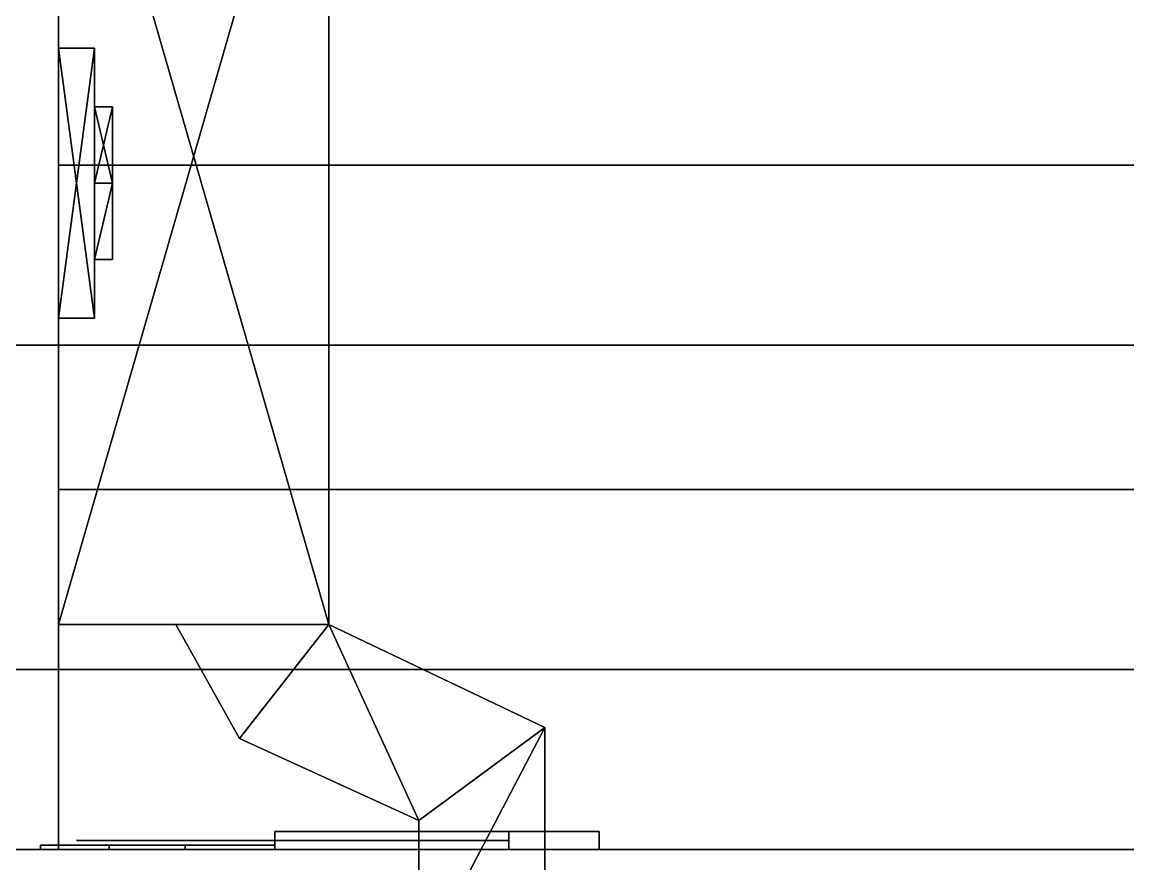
# Model space of a CAD drawing. Extents: x 0 to 2992, y -2739 to 0.
# Drawn here: x 575 to 636.4, y -680.8 to -634.1 of the extents above; entities that cross this region are included whole.
import ezdxf

# ---------------------------------------------------------------- set-up
doc = ezdxf.new("R2010")
doc.units = 0
for name, color, linetype in [('LAYER0', 7, 'CONTINUOUS'), ('LAYER241', 28, 'CONTINUOUS'), ('LAYER242', 253, 'CONTINUOUS'), ('LAYER243', 28, 'CONTINUOUS'), ('LAYER244', 253, 'CONTINUOUS'), ('LAYER245', 28, 'CONTINUOUS'), ('LAYER246', 253, 'CONTINUOUS'), ('LAYER247', 28, 'CONTINUOUS'), ('LAYER248', 253, 'CONTINUOUS'), ('LAYER249', 28, 'CONTINUOUS'), ('LAYER250', 253, 'CONTINUOUS'), ('LAYER251', 9, 'CONTINUOUS'), ('LAYER362', 9, 'CONTINUOUS'), ('LAYER363', 9, 'CONTINUOUS'), ('LAYER90', 7, 'CONTINUOUS'), ('LAYER92', 7, 'CONTINUOUS'), ('LAYER94', 7, 'CONTINUOUS'), ('LAYER97', 7, 'CONTINUOUS')]:
    doc.layers.add(name, color=color, linetype=linetype)

msp = doc.modelspace()

# ---------------------------------------------------------------- linework, layer by layer
at = {"layer": 'LAYER0', "invisible_edges": 1}
for points in [[(2992.49, 0), (0, -2716.32), (0, 0), (2992.49, 0)], [(2992.49, -2716.32, 5), (0, 0, 5), (0, -2716.32, 5), (2992.49, -2716.32, 5)], [(0, 0, 5), (2992.49, -2716.32, 5), (2992.49, 0, 5), (0, 0, 5)], [(0, -2716.32), (2992.49, 0), (2992.49, -2716.32), (0, -2716.32)]]:
    msp.add_3dface(points, dxfattribs=at)
at = {"layer": 'LAYER241'}
for points in [[(607, -679, 167), (589, -679, 167), (589, -679, 167), (607, -679, 167)], [(607, -679, 209), (589, -679, 209), (589, -679, 209), (607, -679, 209)], [(602, -679, 179), (602, -680, 179), (589, -680, 179), (589, -679, 179)], [(589, -679, 179), (589, -680, 179), (589, -680, 167), (589, -679, 167)], [(589, -679, 167), (589, -680, 167), (607, -680, 167), (607, -679, 167)], [(602, -679, 197), (602, -680, 197), (589, -680, 197), (589, -679, 197)], [(589, -679, 197), (589, -680, 197), (589, -680, 209), (589, -679, 209)], [(589, -679, 209), (589, -680, 209), (607, -680, 209), (607, -679, 209)], [(602, -679, 179), (602, -680, 179), (602, -680, 197), (602, -679, 197)], [(607, -679, 209), (607, -680, 209), (607, -679, 209)], [(607, -680, 167), (607, -680, 209), (607, -679, 209), (607, -679, 167)], [(589, -680, 179), (589, -680, 167), (589, -680, 179)], [(589, -680, 197), (589, -680, 209), (589, -680, 197)], [(607, -680, 167), (589, -680, 167), (589, -680, 209), (607, -680, 209)], [(602, -680, 179), (602, -680, 197), (602, -680, 179)]]:
    msp.add_3dface(points, dxfattribs=at)
for points, invisible_edges in [([(607, -679, 167), (602, -679, 179), (589, -679, 179), (589, -679, 167)], 1), ([(607, -679, 209), (602, -679, 197), (589, -679, 197), (589, -679, 209)], 1), ([(607, -679, 209), (607, -679, 167), (602, -679, 179), (602, -679, 197)], 10), ([(576.9896, -679.75, 183.0251), (576, -679.75, 188), (578, -679.75, 188), (578, -679.75, 182.5)], 10), ([(576, -679.75, 188), (576.9896, -679.75, 192.9749), (578, -679.75, 193.5), (578, -679.75, 188)], 10), ([(579.8076, -679.75, 178.8076), (576.9896, -679.75, 183.0251), (578, -679.75, 182.5), (581.5, -679.75, 182.5)], 10), ([(576.9896, -679.75, 192.9749), (579.8076, -679.75, 197.1924), (581.5, -679.75, 193.5), (578, -679.75, 193.5)], 10), ([(578, -679.5, 193.5), (578, -679.5, 182.5), (585, -679.5, 182.5), (584.7905, -679.5, 193.3167)], 4), ([(584.0251, -679.75, 175.9896), (579.8076, -679.75, 178.8076), (581.5, -679.75, 182.5), (585, -679.75, 182.5)], 10), ([(579.8076, -679.75, 197.1924), (584.0251, -679.75, 200.0104), (585, -679.75, 193.5), (581.5, -679.75, 193.5)], 10), ([(589, -679.75, 175), (584.0251, -679.75, 175.9896), (585, -679.75, 182.5), (589, -679.75, 179)], 2), ([(584.0251, -679.75, 200.0104), (589, -679.75, 201), (589, -679.75, 197), (585, -679.75, 193.5)], 8), ([(584.7905, -679.5, 193.3167), (585, -679.5, 182.5), (589, -679.5, 179), (589, -679.5, 197)], 5), ([(589, -679.5, 197), (589, -679.5, 179), (602, -679.5, 179), (602, -679.5, 197)], 1)]:
    msp.add_3dface(points, dxfattribs=dict(at, invisible_edges=invisible_edges))
at = {"layer": 'LAYER242'}
for points in [[(577, -615.5, 181.2174), (592, -667.5, 181.2174), (577, -667.5, 181.2174), (577, -615.5, 181.2174)], [(592, -615.5, 181.2174), (592, -667.5, 181.2174), (577, -615.5, 181.2174), (592, -615.5, 181.2174)], [(577, -667.5, 194.7826), (592, -615.5, 194.7826), (577, -615.5, 194.7826), (577, -667.5, 194.7826)], [(592, -667.5, 194.7826), (592, -615.5, 194.7826), (577, -667.5, 194.7826), (592, -667.5, 194.7826)], [(592, -615.5, 181.2174), (592, -667.5, 194.7826), (592, -667.5, 181.2174), (592, -615.5, 181.2174)], [(592, -615.5, 194.7826), (592, -667.5, 194.7826), (592, -615.5, 181.2174), (592, -615.5, 194.7826)], [(577, -635.5, 214), (577, -650.5, 214), (579, -650.5, 214), (577, -635.5, 214)], [(579, -635.5, 214), (577, -635.5, 214), (579, -650.5, 214), (579, -635.5, 214)], [(577, -635.5, 162), (577, -635.5, 214), (579, -635.5, 214), (577, -635.5, 162)], [(579, -635.5, 162), (577, -635.5, 162), (579, -635.5, 214), (579, -635.5, 162)], [(577, -650.5, 162), (577, -635.5, 162), (579, -635.5, 162), (577, -650.5, 162)], [(579, -650.5, 162), (577, -650.5, 162), (579, -635.5, 162), (579, -650.5, 162)], [(579, -635.5, 214), (579, -650.5, 214), (579, -650.5, 162), (579, -635.5, 214)], [(579, -635.5, 162), (579, -635.5, 214), (579, -650.5, 162), (579, -635.5, 162)], [(579, -643, 201.2939), (580, -638.76, 206.087), (580, -643, 201.2939), (579, -643, 201.2939)], [(579, -638.76, 206.087), (580, -638.76, 206.087), (579, -643, 201.2939), (579, -638.76, 206.087)], [(579, -638.76, 206.087), (580, -643, 210.88), (580, -638.76, 206.087), (579, -638.76, 206.087)], [(579, -643, 210.88), (580, -643, 210.88), (579, -638.76, 206.087), (579, -643, 210.88)], [(579, -643, 201.2939), (579, -638.76, 206.087), (579, -643, 210.88), (579, -643, 201.2939)], [(579, -643, 165.12), (580, -638.76, 169.913), (580, -643, 165.12), (579, -643, 165.12)], [(579, -638.76, 169.913), (580, -638.76, 169.913), (579, -643, 165.12), (579, -638.76, 169.913)], [(579, -638.76, 169.913), (580, -643, 174.7061), (580, -638.76, 169.913), (579, -638.76, 169.913)], [(579, -643, 174.7061), (580, -643, 174.7061), (579, -638.76, 169.913), (579, -643, 174.7061)], [(579, -643, 165.12), (579, -638.76, 169.913), (579, -643, 174.7061), (579, -643, 165.12)], [(580, -647.24, 206.087), (580, -638.76, 206.087), (580, -643, 210.88), (580, -647.24, 206.087)], [(580, -643, 201.2939), (580, -638.76, 206.087), (580, -647.24, 206.087), (580, -643, 201.2939)], [(580, -647.24, 169.913), (580, -638.76, 169.913), (580, -643, 174.7061), (580, -647.24, 169.913)], [(580, -643, 165.12), (580, -638.76, 169.913), (580, -647.24, 169.913), (580, -643, 165.12)], [(579, -647.24, 206.087), (580, -643, 201.2939), (580, -647.24, 206.087), (579, -647.24, 206.087)], [(579, -643, 201.2939), (580, -643, 201.2939), (579, -647.24, 206.087), (579, -643, 201.2939)], [(579, -647.24, 206.087), (579, -643, 201.2939), (579, -643, 210.88), (579, -647.24, 206.087)], [(579, -647.24, 206.087), (580, -643, 210.88), (579, -643, 210.88), (579, -647.24, 206.087)], [(580, -647.24, 206.087), (580, -643, 210.88), (579, -647.24, 206.087), (580, -647.24, 206.087)], [(579, -647.24, 169.913), (580, -643, 165.12), (580, -647.24, 169.913), (579, -647.24, 169.913)], [(579, -643, 165.12), (580, -643, 165.12), (579, -647.24, 169.913), (579, -643, 165.12)], [(579, -647.24, 169.913), (579, -643, 165.12), (579, -643, 174.7061), (579, -647.24, 169.913)], [(579, -647.24, 169.913), (580, -643, 174.7061), (579, -643, 174.7061), (579, -647.24, 169.913)], [(580, -647.24, 169.913), (580, -643, 174.7061), (579, -647.24, 169.913), (580, -647.24, 169.913)], [(579, -650.5, 214), (577, -650.5, 214), (577, -650.5, 162), (579, -650.5, 214)], [(579, -650.5, 162), (579, -650.5, 214), (577, -650.5, 162), (579, -650.5, 162)], [(583.5, -667.5, 194.7826), (587.04, -673.84, 194.7826), (592, -667.5, 194.7826), (583.5, -667.5, 194.7826)], [(583.5, -667.5, 181.2174), (592, -667.5, 181.2174), (587.04, -673.84, 181.2174), (583.5, -667.5, 181.2174)], [(597, -678.38, 194.7826), (592, -667.5, 194.7826), (587.04, -673.84, 194.7826), (597, -678.38, 194.7826)], [(597, -678.38, 181.2174), (587.04, -673.84, 181.2174), (592, -667.5, 181.2174), (597, -678.38, 181.2174)], [(604, -673.23, 194.7826), (592, -667.5, 194.7826), (597, -678.38, 194.7826), (604, -673.23, 194.7826)], [(592, -667.5, 181.2174), (604, -673.23, 194.7826), (604, -673.23, 181.2174), (592, -667.5, 181.2174)], [(592, -667.5, 194.7826), (604, -673.23, 194.7826), (592, -667.5, 181.2174), (592, -667.5, 194.7826)], [(604, -673.23, 181.2174), (597, -678.38, 181.2174), (592, -667.5, 181.2174), (604, -673.23, 181.2174)], [(597, -686.6, 194.7826), (604, -687.6, 194.7826), (604, -673.23, 194.7826), (597, -686.6, 194.7826)], [(597, -678.38, 194.7826), (597, -686.6, 194.7826), (604, -673.23, 194.7826), (597, -678.38, 194.7826)], [(597, -686.6, 181.2174), (604, -673.23, 181.2174), (604, -687.6, 181.2174), (597, -686.6, 181.2174)], [(597, -678.38, 181.2174), (604, -673.23, 181.2174), (597, -686.6, 181.2174), (597, -678.38, 181.2174)], [(604, -687.6, 181.2174), (604, -673.23, 181.2174), (604, -673.23, 194.7826), (604, -687.6, 181.2174)], [(604, -687.6, 194.7826), (604, -687.6, 181.2174), (604, -673.23, 194.7826), (604, -687.6, 194.7826)]]:
    msp.add_3dface(points, dxfattribs=at)
at = {"layer": 'LAYER243'}
for points in [[(607, -679, 730.5), (589, -679, 730.5), (589, -679, 730.5), (607, -679, 730.5)], [(607, -679, 772.5), (589, -679, 772.5), (589, -679, 772.5), (607, -679, 772.5)], [(602, -679, 742.5), (602, -680, 742.5), (589, -680, 742.5), (589, -679, 742.5)], [(589, -679, 742.5), (589, -680, 742.5), (589, -680, 730.5), (589, -679, 730.5)], [(589, -679, 730.5), (589, -680, 730.5), (607, -680, 730.5), (607, -679, 730.5)], [(602, -679, 760.5), (602, -680, 760.5), (589, -680, 760.5), (589, -679, 760.5)], [(589, -679, 760.5), (589, -680, 760.5), (589, -680, 772.5), (589, -679, 772.5)], [(589, -679, 772.5), (589, -680, 772.5), (607, -680, 772.5), (607, -679, 772.5)], [(602, -679, 742.5), (602, -680, 742.5), (602, -680, 760.5), (602, -679, 760.5)], [(607, -679, 772.5), (607, -680, 772.5), (607, -679, 772.5)], [(607, -680, 730.5), (607, -680, 772.5), (607, -679, 772.5), (607, -679, 730.5)], [(589, -680, 742.5), (589, -680, 730.5), (589, -680, 742.5)], [(589, -680, 760.5), (589, -680, 772.5), (589, -680, 760.5)], [(607, -680, 730.5), (589, -680, 730.5), (589, -680, 772.5), (607, -680, 772.5)], [(602, -680, 742.5), (602, -680, 760.5), (602, -680, 742.5)]]:
    msp.add_3dface(points, dxfattribs=at)
for points, invisible_edges in [([(607, -679, 730.5), (602, -679, 742.5), (589, -679, 742.5), (589, -679, 730.5)], 1), ([(607, -679, 772.5), (602, -679, 760.5), (589, -679, 760.5), (589, -679, 772.5)], 1), ([(607, -679, 772.5), (607, -679, 730.5), (602, -679, 742.5), (602, -679, 760.5)], 10), ([(576.9896, -679.75, 746.5251), (576, -679.75, 751.5), (578, -679.75, 751.5), (578, -679.75, 746)], 10), ([(576, -679.75, 751.5), (576.9896, -679.75, 756.4749), (578, -679.75, 757), (578, -679.75, 751.5)], 10), ([(579.8076, -679.75, 742.3076), (576.9896, -679.75, 746.5251), (578, -679.75, 746), (581.5, -679.75, 746)], 10), ([(576.9896, -679.75, 756.4749), (579.8076, -679.75, 760.6924), (581.5, -679.75, 757), (578, -679.75, 757)], 10), ([(578, -679.5, 757), (578, -679.5, 746), (585, -679.5, 746), (584.7905, -679.5, 756.8167)], 4), ([(584.0251, -679.75, 739.4896), (579.8076, -679.75, 742.3076), (581.5, -679.75, 746), (585, -679.75, 746)], 10), ([(579.8076, -679.75, 760.6924), (584.0251, -679.75, 763.5104), (585, -679.75, 757), (581.5, -679.75, 757)], 10), ([(589, -679.75, 738.5), (584.0251, -679.75, 739.4896), (585, -679.75, 746), (589, -679.75, 742.5)], 2), ([(584.0251, -679.75, 763.5104), (589, -679.75, 764.5), (589, -679.75, 760.5), (585, -679.75, 757)], 8), ([(584.7905, -679.5, 756.8167), (585, -679.5, 746), (589, -679.5, 742.5), (589, -679.5, 760.5)], 5), ([(589, -679.5, 760.5), (589, -679.5, 742.5), (602, -679.5, 742.5), (602, -679.5, 760.5)], 1)]:
    msp.add_3dface(points, dxfattribs=dict(at, invisible_edges=invisible_edges))
at = {"layer": 'LAYER244'}
for points in [[(577, -615.5, 744.7174), (592, -667.5, 744.7174), (577, -667.5, 744.7174), (577, -615.5, 744.7174)], [(592, -615.5, 744.7174), (592, -667.5, 744.7174), (577, -615.5, 744.7174), (592, -615.5, 744.7174)], [(577, -667.5, 758.2826), (592, -615.5, 758.2826), (577, -615.5, 758.2826), (577, -667.5, 758.2826)], [(592, -667.5, 758.2826), (592, -615.5, 758.2826), (577, -667.5, 758.2826), (592, -667.5, 758.2826)], [(592, -615.5, 744.7174), (592, -667.5, 758.2826), (592, -667.5, 744.7174), (592, -615.5, 744.7174)], [(592, -615.5, 758.2826), (592, -667.5, 758.2826), (592, -615.5, 744.7174), (592, -615.5, 758.2826)], [(577, -635.5, 777.5), (577, -650.5, 777.5), (579, -650.5, 777.5), (577, -635.5, 777.5)], [(579, -635.5, 777.5), (577, -635.5, 777.5), (579, -650.5, 777.5), (579, -635.5, 777.5)], [(577, -635.5, 725.5), (577, -635.5, 777.5), (579, -635.5, 777.5), (577, -635.5, 725.5)], [(579, -635.5, 725.5), (577, -635.5, 725.5), (579, -635.5, 777.5), (579, -635.5, 725.5)], [(577, -650.5, 725.5), (577, -635.5, 725.5), (579, -635.5, 725.5), (577, -650.5, 725.5)], [(579, -650.5, 725.5), (577, -650.5, 725.5), (579, -635.5, 725.5), (579, -650.5, 725.5)], [(579, -635.5, 777.5), (579, -650.5, 777.5), (579, -650.5, 725.5), (579, -635.5, 777.5)], [(579, -635.5, 725.5), (579, -635.5, 777.5), (579, -650.5, 725.5), (579, -635.5, 725.5)], [(579, -643, 764.7939), (580, -638.76, 769.587), (580, -643, 764.7939), (579, -643, 764.7939)], [(579, -638.76, 769.587), (580, -638.76, 769.587), (579, -643, 764.7939), (579, -638.76, 769.587)], [(579, -638.76, 769.587), (580, -643, 774.38), (580, -638.76, 769.587), (579, -638.76, 769.587)], [(579, -643, 774.38), (580, -643, 774.38), (579, -638.76, 769.587), (579, -643, 774.38)], [(579, -643, 764.7939), (579, -638.76, 769.587), (579, -643, 774.38), (579, -643, 764.7939)], [(579, -643, 728.62), (580, -638.76, 733.413), (580, -643, 728.62), (579, -643, 728.62)], [(579, -638.76, 733.413), (580, -638.76, 733.413), (579, -643, 728.62), (579, -638.76, 733.413)], [(579, -638.76, 733.413), (580, -643, 738.2061), (580, -638.76, 733.413), (579, -638.76, 733.413)], [(579, -643, 738.2061), (580, -643, 738.2061), (579, -638.76, 733.413), (579, -643, 738.2061)], [(579, -643, 728.62), (579, -638.76, 733.413), (579, -643, 738.2061), (579, -643, 728.62)], [(580, -647.24, 769.587), (580, -638.76, 769.587), (580, -643, 774.38), (580, -647.24, 769.587)], [(580, -643, 764.7939), (580, -638.76, 769.587), (580, -647.24, 769.587), (580, -643, 764.7939)], [(580, -647.24, 733.413), (580, -638.76, 733.413), (580, -643, 738.2061), (580, -647.24, 733.413)], [(580, -643, 728.62), (580, -638.76, 733.413), (580, -647.24, 733.413), (580, -643, 728.62)], [(579, -647.24, 769.587), (580, -643, 764.7939), (580, -647.24, 769.587), (579, -647.24, 769.587)], [(579, -643, 764.7939), (580, -643, 764.7939), (579, -647.24, 769.587), (579, -643, 764.7939)], [(579, -647.24, 769.587), (579, -643, 764.7939), (579, -643, 774.38), (579, -647.24, 769.587)], [(579, -647.24, 769.587), (580, -643, 774.38), (579, -643, 774.38), (579, -647.24, 769.587)], [(580, -647.24, 769.587), (580, -643, 774.38), (579, -647.24, 769.587), (580, -647.24, 769.587)], [(579, -647.24, 733.413), (580, -643, 728.62), (580, -647.24, 733.413), (579, -647.24, 733.413)], [(579, -643, 728.62), (580, -643, 728.62), (579, -647.24, 733.413), (579, -643, 728.62)], [(579, -647.24, 733.413), (579, -643, 728.62), (579, -643, 738.2061), (579, -647.24, 733.413)], [(579, -647.24, 733.413), (580, -643, 738.2061), (579, -643, 738.2061), (579, -647.24, 733.413)], [(580, -647.24, 733.413), (580, -643, 738.2061), (579, -647.24, 733.413), (580, -647.24, 733.413)], [(579, -650.5, 777.5), (577, -650.5, 777.5), (577, -650.5, 725.5), (579, -650.5, 777.5)], [(579, -650.5, 725.5), (579, -650.5, 777.5), (577, -650.5, 725.5), (579, -650.5, 725.5)], [(583.5, -667.5, 758.2826), (587.04, -673.84, 758.2826), (592, -667.5, 758.2826), (583.5, -667.5, 758.2826)], [(583.5, -667.5, 744.7174), (592, -667.5, 744.7174), (587.04, -673.84, 744.7174), (583.5, -667.5, 744.7174)], [(597, -678.38, 758.2826), (592, -667.5, 758.2826), (587.04, -673.84, 758.2826), (597, -678.38, 758.2826)], [(597, -678.38, 744.7174), (587.04, -673.84, 744.7174), (592, -667.5, 744.7174), (597, -678.38, 744.7174)], [(604, -673.23, 758.2826), (592, -667.5, 758.2826), (597, -678.38, 758.2826), (604, -673.23, 758.2826)], [(592, -667.5, 744.7174), (604, -673.23, 758.2826), (604, -673.23, 744.7174), (592, -667.5, 744.7174)], [(592, -667.5, 758.2826), (604, -673.23, 758.2826), (592, -667.5, 744.7174), (592, -667.5, 758.2826)], [(604, -673.23, 744.7174), (597, -678.38, 744.7174), (592, -667.5, 744.7174), (604, -673.23, 744.7174)], [(597, -686.6, 758.2826), (604, -687.6, 758.2826), (604, -673.23, 758.2826), (597, -686.6, 758.2826)], [(597, -678.38, 758.2826), (597, -686.6, 758.2826), (604, -673.23, 758.2826), (597, -678.38, 758.2826)], [(597, -686.6, 744.7174), (604, -673.23, 744.7174), (604, -687.6, 744.7174), (597, -686.6, 744.7174)], [(597, -678.38, 744.7174), (604, -673.23, 744.7174), (597, -686.6, 744.7174), (597, -678.38, 744.7174)], [(604, -687.6, 744.7174), (604, -673.23, 744.7174), (604, -673.23, 758.2826), (604, -687.6, 744.7174)], [(604, -687.6, 758.2826), (604, -687.6, 744.7174), (604, -673.23, 758.2826), (604, -687.6, 758.2826)]]:
    msp.add_3dface(points, dxfattribs=at)
at = {"layer": 'LAYER245'}
for points in [[(607, -679, 1294), (589, -679, 1294), (589, -679, 1294), (607, -679, 1294)], [(607, -679, 1336), (589, -679, 1336), (589, -679, 1336), (607, -679, 1336)], [(602, -679, 1306), (602, -680, 1306), (589, -680, 1306), (589, -679, 1306)], [(589, -679, 1306), (589, -680, 1306), (589, -680, 1294), (589, -679, 1294)], [(589, -679, 1294), (589, -680, 1294), (607, -680, 1294), (607, -679, 1294)], [(602, -679, 1324), (602, -680, 1324), (589, -680, 1324), (589, -679, 1324)], [(589, -679, 1324), (589, -680, 1324), (589, -680, 1336), (589, -679, 1336)], [(589, -679, 1336), (589, -680, 1336), (607, -680, 1336), (607, -679, 1336)], [(602, -679, 1306), (602, -680, 1306), (602, -680, 1324), (602, -679, 1324)], [(607, -679, 1336), (607, -680, 1336), (607, -679, 1336)], [(607, -680, 1294), (607, -680, 1336), (607, -679, 1336), (607, -679, 1294)], [(589, -680, 1306), (589, -680, 1294), (589, -680, 1306)], [(589, -680, 1324), (589, -680, 1336), (589, -680, 1324)], [(607, -680, 1294), (589, -680, 1294), (589, -680, 1336), (607, -680, 1336)], [(602, -680, 1306), (602, -680, 1324), (602, -680, 1306)]]:
    msp.add_3dface(points, dxfattribs=at)
for points, invisible_edges in [([(607, -679, 1294), (602, -679, 1306), (589, -679, 1306), (589, -679, 1294)], 1), ([(607, -679, 1336), (602, -679, 1324), (589, -679, 1324), (589, -679, 1336)], 1), ([(607, -679, 1336), (607, -679, 1294), (602, -679, 1306), (602, -679, 1324)], 10), ([(576.9896, -679.75, 1310.025), (576, -679.75, 1315), (578, -679.75, 1315), (578, -679.75, 1309.5)], 10), ([(576, -679.75, 1315), (576.9896, -679.75, 1319.975), (578, -679.75, 1320.5), (578, -679.75, 1315)], 10), ([(579.8076, -679.75, 1305.808), (576.9896, -679.75, 1310.025), (578, -679.75, 1309.5), (581.5, -679.75, 1309.5)], 10), ([(576.9896, -679.75, 1319.975), (579.8076, -679.75, 1324.192), (581.5, -679.75, 1320.5), (578, -679.75, 1320.5)], 10), ([(578, -679.5, 1320.5), (578, -679.5, 1309.5), (585, -679.5, 1309.5), (584.7905, -679.5, 1320.317)], 4), ([(584.0251, -679.75, 1302.99), (579.8076, -679.75, 1305.808), (581.5, -679.75, 1309.5), (585, -679.75, 1309.5)], 10), ([(579.8076, -679.75, 1324.192), (584.0251, -679.75, 1327.01), (585, -679.75, 1320.5), (581.5, -679.75, 1320.5)], 10), ([(589, -679.75, 1302), (584.0251, -679.75, 1302.99), (585, -679.75, 1309.5), (589, -679.75, 1306)], 2), ([(584.0251, -679.75, 1327.01), (589, -679.75, 1328), (589, -679.75, 1324), (585, -679.75, 1320.5)], 8), ([(584.7905, -679.5, 1320.317), (585, -679.5, 1309.5), (589, -679.5, 1306), (589, -679.5, 1324)], 5), ([(589, -679.5, 1324), (589, -679.5, 1306), (602, -679.5, 1306), (602, -679.5, 1324)], 1)]:
    msp.add_3dface(points, dxfattribs=dict(at, invisible_edges=invisible_edges))
at = {"layer": 'LAYER246'}
for points in [[(577, -615.5, 1308.217), (592, -667.5, 1308.217), (577, -667.5, 1308.217), (577, -615.5, 1308.217)], [(592, -615.5, 1308.217), (592, -667.5, 1308.217), (577, -615.5, 1308.217), (592, -615.5, 1308.217)], [(577, -667.5, 1321.783), (592, -615.5, 1321.783), (577, -615.5, 1321.783), (577, -667.5, 1321.783)], [(592, -667.5, 1321.783), (592, -615.5, 1321.783), (577, -667.5, 1321.783), (592, -667.5, 1321.783)], [(592, -615.5, 1308.217), (592, -667.5, 1321.783), (592, -667.5, 1308.217), (592, -615.5, 1308.217)], [(592, -615.5, 1321.783), (592, -667.5, 1321.783), (592, -615.5, 1308.217), (592, -615.5, 1321.783)], [(577, -635.5, 1341), (577, -650.5, 1341), (579, -650.5, 1341), (577, -635.5, 1341)], [(579, -635.5, 1341), (577, -635.5, 1341), (579, -650.5, 1341), (579, -635.5, 1341)], [(577, -635.5, 1289), (577, -635.5, 1341), (579, -635.5, 1341), (577, -635.5, 1289)], [(579, -635.5, 1289), (577, -635.5, 1289), (579, -635.5, 1341), (579, -635.5, 1289)], [(577, -650.5, 1289), (577, -635.5, 1289), (579, -635.5, 1289), (577, -650.5, 1289)], [(579, -650.5, 1289), (577, -650.5, 1289), (579, -635.5, 1289), (579, -650.5, 1289)], [(579, -635.5, 1341), (579, -650.5, 1341), (579, -650.5, 1289), (579, -635.5, 1341)], [(579, -635.5, 1289), (579, -635.5, 1341), (579, -650.5, 1289), (579, -635.5, 1289)], [(579, -643, 1328.294), (580, -638.76, 1333.087), (580, -643, 1328.294), (579, -643, 1328.294)], [(579, -638.76, 1333.087), (580, -638.76, 1333.087), (579, -643, 1328.294), (579, -638.76, 1333.087)], [(579, -638.76, 1333.087), (580, -643, 1337.88), (580, -638.76, 1333.087), (579, -638.76, 1333.087)], [(579, -643, 1337.88), (580, -643, 1337.88), (579, -638.76, 1333.087), (579, -643, 1337.88)], [(579, -643, 1328.294), (579, -638.76, 1333.087), (579, -643, 1337.88), (579, -643, 1328.294)], [(579, -643, 1292.12), (580, -638.76, 1296.913), (580, -643, 1292.12), (579, -643, 1292.12)], [(579, -638.76, 1296.913), (580, -638.76, 1296.913), (579, -643, 1292.12), (579, -638.76, 1296.913)], [(579, -638.76, 1296.913), (580, -643, 1301.706), (580, -638.76, 1296.913), (579, -638.76, 1296.913)], [(579, -643, 1301.706), (580, -643, 1301.706), (579, -638.76, 1296.913), (579, -643, 1301.706)], [(579, -643, 1292.12), (579, -638.76, 1296.913), (579, -643, 1301.706), (579, -643, 1292.12)], [(580, -647.24, 1333.087), (580, -638.76, 1333.087), (580, -643, 1337.88), (580, -647.24, 1333.087)], [(580, -643, 1328.294), (580, -638.76, 1333.087), (580, -647.24, 1333.087), (580, -643, 1328.294)], [(580, -647.24, 1296.913), (580, -638.76, 1296.913), (580, -643, 1301.706), (580, -647.24, 1296.913)], [(580, -643, 1292.12), (580, -638.76, 1296.913), (580, -647.24, 1296.913), (580, -643, 1292.12)], [(579, -647.24, 1333.087), (580, -643, 1328.294), (580, -647.24, 1333.087), (579, -647.24, 1333.087)], [(579, -643, 1328.294), (580, -643, 1328.294), (579, -647.24, 1333.087), (579, -643, 1328.294)], [(579, -647.24, 1333.087), (579, -643, 1328.294), (579, -643, 1337.88), (579, -647.24, 1333.087)], [(579, -647.24, 1333.087), (580, -643, 1337.88), (579, -643, 1337.88), (579, -647.24, 1333.087)], [(580, -647.24, 1333.087), (580, -643, 1337.88), (579, -647.24, 1333.087), (580, -647.24, 1333.087)], [(579, -647.24, 1296.913), (580, -643, 1292.12), (580, -647.24, 1296.913), (579, -647.24, 1296.913)], [(579, -643, 1292.12), (580, -643, 1292.12), (579, -647.24, 1296.913), (579, -643, 1292.12)], [(579, -647.24, 1296.913), (579, -643, 1292.12), (579, -643, 1301.706), (579, -647.24, 1296.913)], [(579, -647.24, 1296.913), (580, -643, 1301.706), (579, -643, 1301.706), (579, -647.24, 1296.913)], [(580, -647.24, 1296.913), (580, -643, 1301.706), (579, -647.24, 1296.913), (580, -647.24, 1296.913)], [(579, -650.5, 1341), (577, -650.5, 1341), (577, -650.5, 1289), (579, -650.5, 1341)], [(579, -650.5, 1289), (579, -650.5, 1341), (577, -650.5, 1289), (579, -650.5, 1289)], [(583.5, -667.5, 1321.783), (587.04, -673.84, 1321.783), (592, -667.5, 1321.783), (583.5, -667.5, 1321.783)], [(583.5, -667.5, 1308.217), (592, -667.5, 1308.217), (587.04, -673.84, 1308.217), (583.5, -667.5, 1308.217)], [(597, -678.38, 1321.783), (592, -667.5, 1321.783), (587.04, -673.84, 1321.783), (597, -678.38, 1321.783)], [(597, -678.38, 1308.217), (587.04, -673.84, 1308.217), (592, -667.5, 1308.217), (597, -678.38, 1308.217)], [(604, -673.23, 1321.783), (592, -667.5, 1321.783), (597, -678.38, 1321.783), (604, -673.23, 1321.783)], [(592, -667.5, 1308.217), (604, -673.23, 1321.783), (604, -673.23, 1308.217), (592, -667.5, 1308.217)], [(592, -667.5, 1321.783), (604, -673.23, 1321.783), (592, -667.5, 1308.217), (592, -667.5, 1321.783)], [(604, -673.23, 1308.217), (597, -678.38, 1308.217), (592, -667.5, 1308.217), (604, -673.23, 1308.217)], [(597, -686.6, 1321.783), (604, -687.6, 1321.783), (604, -673.23, 1321.783), (597, -686.6, 1321.783)], [(597, -678.38, 1321.783), (597, -686.6, 1321.783), (604, -673.23, 1321.783), (597, -678.38, 1321.783)], [(597, -686.6, 1308.217), (604, -673.23, 1308.217), (604, -687.6, 1308.217), (597, -686.6, 1308.217)], [(597, -678.38, 1308.217), (604, -673.23, 1308.217), (597, -686.6, 1308.217), (597, -678.38, 1308.217)], [(604, -687.6, 1308.217), (604, -673.23, 1308.217), (604, -673.23, 1321.783), (604, -687.6, 1308.217)], [(604, -687.6, 1321.783), (604, -687.6, 1308.217), (604, -673.23, 1321.783), (604, -687.6, 1321.783)]]:
    msp.add_3dface(points, dxfattribs=at)
at = {"layer": 'LAYER247'}
for points in [[(607, -679, 1857.5), (589, -679, 1857.5), (589, -679, 1857.5), (607, -679, 1857.5)], [(607, -679, 1899.5), (589, -679, 1899.5), (589, -679, 1899.5), (607, -679, 1899.5)], [(602, -679, 1869.5), (602, -680, 1869.5), (589, -680, 1869.5), (589, -679, 1869.5)], [(589, -679, 1869.5), (589, -680, 1869.5), (589, -680, 1857.5), (589, -679, 1857.5)], [(589, -679, 1857.5), (589, -680, 1857.5), (607, -680, 1857.5), (607, -679, 1857.5)], [(602, -679, 1887.5), (602, -680, 1887.5), (589, -680, 1887.5), (589, -679, 1887.5)], [(589, -679, 1887.5), (589, -680, 1887.5), (589, -680, 1899.5), (589, -679, 1899.5)], [(589, -679, 1899.5), (589, -680, 1899.5), (607, -680, 1899.5), (607, -679, 1899.5)], [(602, -679, 1869.5), (602, -680, 1869.5), (602, -680, 1887.5), (602, -679, 1887.5)], [(607, -679, 1899.5), (607, -680, 1899.5), (607, -679, 1899.5)], [(607, -680, 1857.5), (607, -680, 1899.5), (607, -679, 1899.5), (607, -679, 1857.5)], [(589, -680, 1869.5), (589, -680, 1857.5), (589, -680, 1869.5)], [(589, -680, 1887.5), (589, -680, 1899.5), (589, -680, 1887.5)], [(607, -680, 1857.5), (589, -680, 1857.5), (589, -680, 1899.5), (607, -680, 1899.5)], [(602, -680, 1869.5), (602, -680, 1887.5), (602, -680, 1869.5)]]:
    msp.add_3dface(points, dxfattribs=at)
for points, invisible_edges in [([(607, -679, 1857.5), (602, -679, 1869.5), (589, -679, 1869.5), (589, -679, 1857.5)], 1), ([(607, -679, 1899.5), (602, -679, 1887.5), (589, -679, 1887.5), (589, -679, 1899.5)], 1), ([(607, -679, 1899.5), (607, -679, 1857.5), (602, -679, 1869.5), (602, -679, 1887.5)], 10), ([(576.9896, -679.75, 1873.525), (576, -679.75, 1878.5), (578, -679.75, 1878.5), (578, -679.75, 1873)], 10), ([(576, -679.75, 1878.5), (576.9896, -679.75, 1883.475), (578, -679.75, 1884), (578, -679.75, 1878.5)], 10), ([(579.8076, -679.75, 1869.308), (576.9896, -679.75, 1873.525), (578, -679.75, 1873), (581.5, -679.75, 1873)], 10), ([(576.9896, -679.75, 1883.475), (579.8076, -679.75, 1887.692), (581.5, -679.75, 1884), (578, -679.75, 1884)], 10), ([(578, -679.5, 1884), (578, -679.5, 1873), (585, -679.5, 1873), (584.7905, -679.5, 1883.817)], 4), ([(584.0251, -679.75, 1866.49), (579.8076, -679.75, 1869.308), (581.5, -679.75, 1873), (585, -679.75, 1873)], 10), ([(579.8076, -679.75, 1887.692), (584.0251, -679.75, 1890.51), (585, -679.75, 1884), (581.5, -679.75, 1884)], 10), ([(589, -679.75, 1865.5), (584.0251, -679.75, 1866.49), (585, -679.75, 1873), (589, -679.75, 1869.5)], 2), ([(584.0251, -679.75, 1890.51), (589, -679.75, 1891.5), (589, -679.75, 1887.5), (585, -679.75, 1884)], 8), ([(584.7905, -679.5, 1883.817), (585, -679.5, 1873), (589, -679.5, 1869.5), (589, -679.5, 1887.5)], 5), ([(589, -679.5, 1887.5), (589, -679.5, 1869.5), (602, -679.5, 1869.5), (602, -679.5, 1887.5)], 1)]:
    msp.add_3dface(points, dxfattribs=dict(at, invisible_edges=invisible_edges))
at = {"layer": 'LAYER248'}
for points in [[(577, -615.5, 1871.717), (592, -667.5, 1871.717), (577, -667.5, 1871.717), (577, -615.5, 1871.717)], [(592, -615.5, 1871.717), (592, -667.5, 1871.717), (577, -615.5, 1871.717), (592, -615.5, 1871.717)], [(577, -667.5, 1885.283), (592, -615.5, 1885.283), (577, -615.5, 1885.283), (577, -667.5, 1885.283)], [(592, -667.5, 1885.283), (592, -615.5, 1885.283), (577, -667.5, 1885.283), (592, -667.5, 1885.283)], [(592, -615.5, 1871.717), (592, -667.5, 1885.283), (592, -667.5, 1871.717), (592, -615.5, 1871.717)], [(592, -615.5, 1885.283), (592, -667.5, 1885.283), (592, -615.5, 1871.717), (592, -615.5, 1885.283)], [(577, -635.5, 1904.5), (577, -650.5, 1904.5), (579, -650.5, 1904.5), (577, -635.5, 1904.5)], [(579, -635.5, 1904.5), (577, -635.5, 1904.5), (579, -650.5, 1904.5), (579, -635.5, 1904.5)], [(577, -635.5, 1852.5), (577, -635.5, 1904.5), (579, -635.5, 1904.5), (577, -635.5, 1852.5)], [(579, -635.5, 1852.5), (577, -635.5, 1852.5), (579, -635.5, 1904.5), (579, -635.5, 1852.5)], [(577, -650.5, 1852.5), (577, -635.5, 1852.5), (579, -635.5, 1852.5), (577, -650.5, 1852.5)], [(579, -650.5, 1852.5), (577, -650.5, 1852.5), (579, -635.5, 1852.5), (579, -650.5, 1852.5)], [(579, -635.5, 1904.5), (579, -650.5, 1904.5), (579, -650.5, 1852.5), (579, -635.5, 1904.5)], [(579, -635.5, 1852.5), (579, -635.5, 1904.5), (579, -650.5, 1852.5), (579, -635.5, 1852.5)], [(579, -643, 1891.794), (580, -638.76, 1896.587), (580, -643, 1891.794), (579, -643, 1891.794)], [(579, -638.76, 1896.587), (580, -638.76, 1896.587), (579, -643, 1891.794), (579, -638.76, 1896.587)], [(579, -638.76, 1896.587), (580, -643, 1901.38), (580, -638.76, 1896.587), (579, -638.76, 1896.587)], [(579, -643, 1901.38), (580, -643, 1901.38), (579, -638.76, 1896.587), (579, -643, 1901.38)], [(579, -643, 1891.794), (579, -638.76, 1896.587), (579, -643, 1901.38), (579, -643, 1891.794)], [(579, -643, 1855.62), (580, -638.76, 1860.413), (580, -643, 1855.62), (579, -643, 1855.62)], [(579, -638.76, 1860.413), (580, -638.76, 1860.413), (579, -643, 1855.62), (579, -638.76, 1860.413)], [(579, -638.76, 1860.413), (580, -643, 1865.206), (580, -638.76, 1860.413), (579, -638.76, 1860.413)], [(579, -643, 1865.206), (580, -643, 1865.206), (579, -638.76, 1860.413), (579, -643, 1865.206)], [(579, -643, 1855.62), (579, -638.76, 1860.413), (579, -643, 1865.206), (579, -643, 1855.62)], [(580, -647.24, 1896.587), (580, -638.76, 1896.587), (580, -643, 1901.38), (580, -647.24, 1896.587)], [(580, -643, 1891.794), (580, -638.76, 1896.587), (580, -647.24, 1896.587), (580, -643, 1891.794)], [(580, -647.24, 1860.413), (580, -638.76, 1860.413), (580, -643, 1865.206), (580, -647.24, 1860.413)], [(580, -643, 1855.62), (580, -638.76, 1860.413), (580, -647.24, 1860.413), (580, -643, 1855.62)], [(579, -647.24, 1896.587), (580, -643, 1891.794), (580, -647.24, 1896.587), (579, -647.24, 1896.587)], [(579, -643, 1891.794), (580, -643, 1891.794), (579, -647.24, 1896.587), (579, -643, 1891.794)], [(579, -647.24, 1896.587), (579, -643, 1891.794), (579, -643, 1901.38), (579, -647.24, 1896.587)], [(579, -647.24, 1896.587), (580, -643, 1901.38), (579, -643, 1901.38), (579, -647.24, 1896.587)], [(580, -647.24, 1896.587), (580, -643, 1901.38), (579, -647.24, 1896.587), (580, -647.24, 1896.587)], [(579, -647.24, 1860.413), (580, -643, 1855.62), (580, -647.24, 1860.413), (579, -647.24, 1860.413)], [(579, -643, 1855.62), (580, -643, 1855.62), (579, -647.24, 1860.413), (579, -643, 1855.62)], [(579, -647.24, 1860.413), (579, -643, 1855.62), (579, -643, 1865.206), (579, -647.24, 1860.413)], [(579, -647.24, 1860.413), (580, -643, 1865.206), (579, -643, 1865.206), (579, -647.24, 1860.413)], [(580, -647.24, 1860.413), (580, -643, 1865.206), (579, -647.24, 1860.413), (580, -647.24, 1860.413)], [(579, -650.5, 1904.5), (577, -650.5, 1904.5), (577, -650.5, 1852.5), (579, -650.5, 1904.5)], [(579, -650.5, 1852.5), (579, -650.5, 1904.5), (577, -650.5, 1852.5), (579, -650.5, 1852.5)], [(583.5, -667.5, 1885.283), (587.04, -673.84, 1885.283), (592, -667.5, 1885.283), (583.5, -667.5, 1885.283)], [(583.5, -667.5, 1871.717), (592, -667.5, 1871.717), (587.04, -673.84, 1871.717), (583.5, -667.5, 1871.717)], [(597, -678.38, 1885.283), (592, -667.5, 1885.283), (587.04, -673.84, 1885.283), (597, -678.38, 1885.283)], [(597, -678.38, 1871.717), (587.04, -673.84, 1871.717), (592, -667.5, 1871.717), (597, -678.38, 1871.717)], [(604, -673.23, 1885.283), (592, -667.5, 1885.283), (597, -678.38, 1885.283), (604, -673.23, 1885.283)], [(592, -667.5, 1871.717), (604, -673.23, 1885.283), (604, -673.23, 1871.717), (592, -667.5, 1871.717)], [(592, -667.5, 1885.283), (604, -673.23, 1885.283), (592, -667.5, 1871.717), (592, -667.5, 1885.283)], [(604, -673.23, 1871.717), (597, -678.38, 1871.717), (592, -667.5, 1871.717), (604, -673.23, 1871.717)], [(597, -686.6, 1885.283), (604, -687.6, 1885.283), (604, -673.23, 1885.283), (597, -686.6, 1885.283)], [(597, -678.38, 1885.283), (597, -686.6, 1885.283), (604, -673.23, 1885.283), (597, -678.38, 1885.283)], [(597, -686.6, 1871.717), (604, -673.23, 1871.717), (604, -687.6, 1871.717), (597, -686.6, 1871.717)], [(597, -678.38, 1871.717), (604, -673.23, 1871.717), (597, -686.6, 1871.717), (597, -678.38, 1871.717)], [(604, -687.6, 1871.717), (604, -673.23, 1871.717), (604, -673.23, 1885.283), (604, -687.6, 1871.717)], [(604, -687.6, 1885.283), (604, -687.6, 1871.717), (604, -673.23, 1885.283), (604, -687.6, 1885.283)]]:
    msp.add_3dface(points, dxfattribs=at)
at = {"layer": 'LAYER249'}
for points in [[(607, -679, 2421), (589, -679, 2421), (589, -679, 2421), (607, -679, 2421)], [(607, -679, 2463), (589, -679, 2463), (589, -679, 2463), (607, -679, 2463)], [(602, -679, 2433), (602, -680, 2433), (589, -680, 2433), (589, -679, 2433)], [(589, -679, 2433), (589, -680, 2433), (589, -680, 2421), (589, -679, 2421)], [(589, -679, 2421), (589, -680, 2421), (607, -680, 2421), (607, -679, 2421)], [(602, -679, 2451), (602, -680, 2451), (589, -680, 2451), (589, -679, 2451)], [(589, -679, 2451), (589, -680, 2451), (589, -680, 2463), (589, -679, 2463)], [(589, -679, 2463), (589, -680, 2463), (607, -680, 2463), (607, -679, 2463)], [(602, -679, 2433), (602, -680, 2433), (602, -680, 2451), (602, -679, 2451)], [(607, -679, 2463), (607, -680, 2463), (607, -679, 2463)], [(607, -680, 2421), (607, -680, 2463), (607, -679, 2463), (607, -679, 2421)], [(589, -680, 2433), (589, -680, 2421), (589, -680, 2433)], [(589, -680, 2451), (589, -680, 2463), (589, -680, 2451)], [(607, -680, 2421), (589, -680, 2421), (589, -680, 2463), (607, -680, 2463)], [(602, -680, 2433), (602, -680, 2451), (602, -680, 2433)]]:
    msp.add_3dface(points, dxfattribs=at)
for points, invisible_edges in [([(607, -679, 2421), (602, -679, 2433), (589, -679, 2433), (589, -679, 2421)], 1), ([(607, -679, 2463), (602, -679, 2451), (589, -679, 2451), (589, -679, 2463)], 1), ([(607, -679, 2463), (607, -679, 2421), (602, -679, 2433), (602, -679, 2451)], 10), ([(576.9896, -679.75, 2437.025), (576, -679.75, 2442), (578, -679.75, 2442), (578, -679.75, 2436.5)], 10), ([(576, -679.75, 2442), (576.9896, -679.75, 2446.975), (578, -679.75, 2447.5), (578, -679.75, 2442)], 10), ([(579.8076, -679.75, 2432.808), (576.9896, -679.75, 2437.025), (578, -679.75, 2436.5), (581.5, -679.75, 2436.5)], 10), ([(576.9896, -679.75, 2446.975), (579.8076, -679.75, 2451.192), (581.5, -679.75, 2447.5), (578, -679.75, 2447.5)], 10), ([(578, -679.5, 2447.5), (578, -679.5, 2436.5), (585, -679.5, 2436.5), (584.7905, -679.5, 2447.317)], 4), ([(584.0251, -679.75, 2429.99), (579.8076, -679.75, 2432.808), (581.5, -679.75, 2436.5), (585, -679.75, 2436.5)], 10), ([(579.8076, -679.75, 2451.192), (584.0251, -679.75, 2454.01), (585, -679.75, 2447.5), (581.5, -679.75, 2447.5)], 10), ([(589, -679.75, 2429), (584.0251, -679.75, 2429.99), (585, -679.75, 2436.5), (589, -679.75, 2433)], 2), ([(584.0251, -679.75, 2454.01), (589, -679.75, 2455), (589, -679.75, 2451), (585, -679.75, 2447.5)], 8), ([(584.7905, -679.5, 2447.317), (585, -679.5, 2436.5), (589, -679.5, 2433), (589, -679.5, 2451)], 5), ([(589, -679.5, 2451), (589, -679.5, 2433), (602, -679.5, 2433), (602, -679.5, 2451)], 1)]:
    msp.add_3dface(points, dxfattribs=dict(at, invisible_edges=invisible_edges))
at = {"layer": 'LAYER250'}
for points in [[(577, -615.5, 2435.217), (592, -667.5, 2435.217), (577, -667.5, 2435.217), (577, -615.5, 2435.217)], [(592, -615.5, 2435.217), (592, -667.5, 2435.217), (577, -615.5, 2435.217), (592, -615.5, 2435.217)], [(577, -667.5, 2448.783), (592, -615.5, 2448.783), (577, -615.5, 2448.783), (577, -667.5, 2448.783)], [(592, -667.5, 2448.783), (592, -615.5, 2448.783), (577, -667.5, 2448.783), (592, -667.5, 2448.783)], [(592, -615.5, 2435.217), (592, -667.5, 2448.783), (592, -667.5, 2435.217), (592, -615.5, 2435.217)], [(592, -615.5, 2448.783), (592, -667.5, 2448.783), (592, -615.5, 2435.217), (592, -615.5, 2448.783)], [(577, -635.5, 2468), (577, -650.5, 2468), (579, -650.5, 2468), (577, -635.5, 2468)], [(579, -635.5, 2468), (577, -635.5, 2468), (579, -650.5, 2468), (579, -635.5, 2468)], [(577, -635.5, 2416), (577, -635.5, 2468), (579, -635.5, 2468), (577, -635.5, 2416)], [(579, -635.5, 2416), (577, -635.5, 2416), (579, -635.5, 2468), (579, -635.5, 2416)], [(577, -650.5, 2416), (577, -635.5, 2416), (579, -635.5, 2416), (577, -650.5, 2416)], [(579, -650.5, 2416), (577, -650.5, 2416), (579, -635.5, 2416), (579, -650.5, 2416)], [(579, -635.5, 2468), (579, -650.5, 2468), (579, -650.5, 2416), (579, -635.5, 2468)], [(579, -635.5, 2416), (579, -635.5, 2468), (579, -650.5, 2416), (579, -635.5, 2416)], [(579, -643, 2455.294), (580, -638.76, 2460.087), (580, -643, 2455.294), (579, -643, 2455.294)], [(579, -638.76, 2460.087), (580, -638.76, 2460.087), (579, -643, 2455.294), (579, -638.76, 2460.087)], [(579, -638.76, 2460.087), (580, -643, 2464.88), (580, -638.76, 2460.087), (579, -638.76, 2460.087)], [(579, -643, 2464.88), (580, -643, 2464.88), (579, -638.76, 2460.087), (579, -643, 2464.88)], [(579, -643, 2455.294), (579, -638.76, 2460.087), (579, -643, 2464.88), (579, -643, 2455.294)], [(579, -643, 2419.12), (580, -638.76, 2423.913), (580, -643, 2419.12), (579, -643, 2419.12)], [(579, -638.76, 2423.913), (580, -638.76, 2423.913), (579, -643, 2419.12), (579, -638.76, 2423.913)], [(579, -638.76, 2423.913), (580, -643, 2428.706), (580, -638.76, 2423.913), (579, -638.76, 2423.913)], [(579, -643, 2428.706), (580, -643, 2428.706), (579, -638.76, 2423.913), (579, -643, 2428.706)], [(579, -643, 2419.12), (579, -638.76, 2423.913), (579, -643, 2428.706), (579, -643, 2419.12)], [(580, -647.24, 2460.087), (580, -638.76, 2460.087), (580, -643, 2464.88), (580, -647.24, 2460.087)], [(580, -643, 2455.294), (580, -638.76, 2460.087), (580, -647.24, 2460.087), (580, -643, 2455.294)], [(580, -647.24, 2423.913), (580, -638.76, 2423.913), (580, -643, 2428.706), (580, -647.24, 2423.913)], [(580, -643, 2419.12), (580, -638.76, 2423.913), (580, -647.24, 2423.913), (580, -643, 2419.12)], [(579, -647.24, 2460.087), (580, -643, 2455.294), (580, -647.24, 2460.087), (579, -647.24, 2460.087)], [(579, -643, 2455.294), (580, -643, 2455.294), (579, -647.24, 2460.087), (579, -643, 2455.294)], [(579, -647.24, 2460.087), (579, -643, 2455.294), (579, -643, 2464.88), (579, -647.24, 2460.087)], [(579, -647.24, 2460.087), (580, -643, 2464.88), (579, -643, 2464.88), (579, -647.24, 2460.087)], [(580, -647.24, 2460.087), (580, -643, 2464.88), (579, -647.24, 2460.087), (580, -647.24, 2460.087)], [(579, -647.24, 2423.913), (580, -643, 2419.12), (580, -647.24, 2423.913), (579, -647.24, 2423.913)], [(579, -643, 2419.12), (580, -643, 2419.12), (579, -647.24, 2423.913), (579, -643, 2419.12)], [(579, -647.24, 2423.913), (579, -643, 2419.12), (579, -643, 2428.706), (579, -647.24, 2423.913)], [(579, -647.24, 2423.913), (580, -643, 2428.706), (579, -643, 2428.706), (579, -647.24, 2423.913)], [(580, -647.24, 2423.913), (580, -643, 2428.706), (579, -647.24, 2423.913), (580, -647.24, 2423.913)], [(579, -650.5, 2468), (577, -650.5, 2468), (577, -650.5, 2416), (579, -650.5, 2468)], [(579, -650.5, 2416), (579, -650.5, 2468), (577, -650.5, 2416), (579, -650.5, 2416)], [(583.5, -667.5, 2448.783), (587.04, -673.84, 2448.783), (592, -667.5, 2448.783), (583.5, -667.5, 2448.783)], [(583.5, -667.5, 2435.217), (592, -667.5, 2435.217), (587.04, -673.84, 2435.217), (583.5, -667.5, 2435.217)], [(597, -678.38, 2448.783), (592, -667.5, 2448.783), (587.04, -673.84, 2448.783), (597, -678.38, 2448.783)], [(597, -678.38, 2435.217), (587.04, -673.84, 2435.217), (592, -667.5, 2435.217), (597, -678.38, 2435.217)], [(604, -673.23, 2448.783), (592, -667.5, 2448.783), (597, -678.38, 2448.783), (604, -673.23, 2448.783)], [(592, -667.5, 2435.217), (604, -673.23, 2448.783), (604, -673.23, 2435.217), (592, -667.5, 2435.217)], [(592, -667.5, 2448.783), (604, -673.23, 2448.783), (592, -667.5, 2435.217), (592, -667.5, 2448.783)], [(604, -673.23, 2435.217), (597, -678.38, 2435.217), (592, -667.5, 2435.217), (604, -673.23, 2435.217)], [(597, -686.6, 2448.783), (604, -687.6, 2448.783), (604, -673.23, 2448.783), (597, -686.6, 2448.783)], [(597, -678.38, 2448.783), (597, -686.6, 2448.783), (604, -673.23, 2448.783), (597, -678.38, 2448.783)], [(597, -686.6, 2435.217), (604, -673.23, 2435.217), (604, -687.6, 2435.217), (597, -686.6, 2435.217)], [(597, -678.38, 2435.217), (604, -673.23, 2435.217), (597, -686.6, 2435.217), (597, -678.38, 2435.217)], [(604, -687.6, 2435.217), (604, -673.23, 2435.217), (604, -673.23, 2448.783), (604, -687.6, 2435.217)], [(604, -687.6, 2448.783), (604, -687.6, 2435.217), (604, -673.23, 2448.783), (604, -687.6, 2448.783)]]:
    msp.add_3dface(points, dxfattribs=at)
at = {"layer": 'LAYER251', "invisible_edges": 1}
for points in [[(969, -680, 88), (569.5, -680, 2542), (969, -680, 2542), (969, -680, 88)], [(569.5, -680, 2542), (969, -680, 88), (569.5, -680, 88), (569.5, -680, 2542)], [(969, -680, 88), (569.5, -698, 88), (569.5, -680, 88), (969, -680, 88)], [(569.5, -698, 88), (969, -680, 88), (969, -698, 88), (569.5, -698, 88)], [(969, -698, 2542), (569.5, -680, 2542), (569.5, -698, 2542), (969, -698, 2542)], [(569.5, -680, 2542), (969, -698, 2542), (969, -680, 2542), (569.5, -680, 2542)]]:
    msp.add_3dface(points, dxfattribs=at)
at = {"layer": 'LAYER362', "invisible_edges": 1}
for points in [[(1382, -652, 2645), (148, -670, 2645), (1382, -670, 2645), (1382, -652, 2645)], [(148, -670, 2645), (1382, -652, 2645), (148, -652, 2645), (148, -670, 2645)], [(148, -652, 2545), (1382, -670, 2545), (148, -670, 2545), (148, -652, 2545)], [(1382, -670, 2545), (148, -652, 2545), (1382, -652, 2545), (1382, -670, 2545)], [(1382, -652, 2645), (148, -652, 2545), (148, -652, 2645), (1382, -652, 2645)], [(148, -652, 2545), (1382, -652, 2645), (1382, -652, 2545), (148, -652, 2545)], [(1382, -670, 2545), (148, -670, 2645), (148, -670, 2545), (1382, -670, 2545)], [(148, -670, 2645), (1382, -670, 2545), (1382, -670, 2645), (148, -670, 2645)]]:
    msp.add_3dface(points, dxfattribs=at)
at = {"layer": 'LAYER363', "invisible_edges": 1}
for points in [[(1382, -680, 85), (148, -698, 85), (1382, -698, 85), (1382, -680, 85)], [(148, -698, 85), (1382, -680, 85), (148, -680, 85), (148, -698, 85)], [(148, -680, 5), (1382, -698, 5), (148, -698, 5), (148, -680, 5)], [(1382, -698, 5), (148, -680, 5), (1382, -680, 5), (1382, -698, 5)], [(1382, -680, 85), (148, -680, 5), (148, -680, 85), (1382, -680, 85)], [(148, -680, 5), (1382, -680, 85), (1382, -680, 5), (148, -680, 5)]]:
    msp.add_3dface(points, dxfattribs=at)
at = {"layer": 'LAYER90', "invisible_edges": 1}
for points in [[(559, -120, 5), (577, -680, 5), (559, -680, 5), (559, -120, 5)], [(577, -680, 5), (559, -120, 5), (577, -120, 5), (577, -680, 5)], [(577, -120, 2545), (559, -680, 2545), (577, -680, 2545), (577, -120, 2545)], [(559, -680, 2545), (577, -120, 2545), (559, -120, 2545), (559, -680, 2545)], [(577, -120, 2545), (577, -680, 5), (577, -120, 5), (577, -120, 2545)], [(577, -680, 5), (577, -120, 2545), (577, -680, 2545), (577, -680, 5)], [(559, -680, 2545), (577, -680, 5), (577, -680, 2545), (559, -680, 2545)], [(577, -680, 5), (559, -680, 2545), (559, -680, 5), (577, -680, 5)]]:
    msp.add_3dface(points, dxfattribs=at)
at = {"layer": 'LAYER92', "invisible_edges": 1}
for points in [[(1364, -120, 85), (577, -680, 85), (577, -120, 85), (1364, -120, 85)], [(577, -680, 85), (1364, -120, 85), (1364, -680, 85), (577, -680, 85)], [(577, -120, 103), (577, -680, 85), (577, -680, 103), (577, -120, 103)], [(577, -680, 85), (577, -120, 103), (577, -120, 85), (577, -680, 85)], [(1364, -680, 103), (577, -120, 103), (577, -680, 103), (1364, -680, 103)], [(577, -120, 103), (1364, -680, 103), (1364, -120, 103), (577, -120, 103)], [(1364, -680, 103), (577, -680, 85), (1364, -680, 85), (1364, -680, 103)], [(577, -680, 85), (1364, -680, 103), (577, -680, 103), (577, -680, 85)]]:
    msp.add_3dface(points, dxfattribs=at)
at = {"layer": 'LAYER94', "invisible_edges": 1}
for points in [[(1364, -642, 85), (577, -642, 5), (577, -642, 85), (1364, -642, 85)], [(577, -642, 5), (1364, -642, 85), (1364, -642, 5), (577, -642, 5)], [(577, -660, 85), (577, -642, 5), (577, -660, 5), (577, -660, 85)], [(577, -642, 5), (577, -660, 85), (577, -642, 85), (577, -642, 5)], [(1364, -660, 5), (577, -642, 5), (1364, -642, 5), (1364, -660, 5)], [(577, -642, 5), (1364, -660, 5), (577, -660, 5), (577, -642, 5)], [(577, -660, 85), (1364, -642, 85), (577, -642, 85), (577, -660, 85)], [(1364, -642, 85), (577, -660, 85), (1364, -660, 85), (1364, -642, 85)], [(1364, -660, 5), (577, -660, 85), (577, -660, 5), (1364, -660, 5)], [(577, -660, 85), (1364, -660, 5), (1364, -660, 85), (577, -660, 85)]]:
    msp.add_3dface(points, dxfattribs=at)
at = {"layer": 'LAYER97', "invisible_edges": 1}
for points in [[(577, -120, 2544), (1364, -680, 2544), (1364, -120, 2544), (577, -120, 2544)], [(1364, -680, 2544), (577, -120, 2544), (577, -680, 2544), (1364, -680, 2544)], [(577, -120, 2544), (577, -680, 2526), (577, -680, 2544), (577, -120, 2544)], [(577, -680, 2526), (577, -120, 2544), (577, -120, 2526), (577, -680, 2526)], [(577, -680, 2526), (1364, -120, 2526), (1364, -680, 2526), (577, -680, 2526)], [(1364, -120, 2526), (577, -680, 2526), (577, -120, 2526), (1364, -120, 2526)], [(577, -680, 2526), (1364, -680, 2544), (577, -680, 2544), (577, -680, 2526)], [(1364, -680, 2544), (577, -680, 2526), (1364, -680, 2526), (1364, -680, 2544)]]:
    msp.add_3dface(points, dxfattribs=at)

# ---------------------------------------------------------------- meshes
at = {"layer": 'LAYER241'}
mesh = msp.add_polymesh((2, 9), dxfattribs=at)
for k, corner in enumerate([(589, -679.75, 175), (584.0251, -679.75, 175.9896), (579.8076, -679.75, 178.8076), (576.9896, -679.75, 183.0251), (576, -679.75, 188), (576.9896, -679.75, 192.9749), (579.8076, -679.75, 197.1924), (584.0251, -679.75, 200.0104), (589, -679.75, 201), (589, -680, 175), (584.0251, -680, 175.9896), (579.8076, -680, 178.8076), (576.9896, -680, 183.0251), (576, -680, 188), (576.9896, -680, 192.9749), (579.8076, -680, 197.1924), (584.0251, -680, 200.0104), (589, -680, 201)]):
    mesh.set_mesh_vertex(divmod(k, 9), corner)
at = {"layer": 'LAYER243'}
mesh = msp.add_polymesh((2, 9), dxfattribs=at)
for k, corner in enumerate([(589, -679.75, 738.5), (584.0251, -679.75, 739.4896), (579.8076, -679.75, 742.3076), (576.9896, -679.75, 746.5251), (576, -679.75, 751.5), (576.9896, -679.75, 756.4749), (579.8076, -679.75, 760.6924), (584.0251, -679.75, 763.5104), (589, -679.75, 764.5), (589, -680, 738.5), (584.0251, -680, 739.4896), (579.8076, -680, 742.3076), (576.9896, -680, 746.5251), (576, -680, 751.5), (576.9896, -680, 756.4749), (579.8076, -680, 760.6924), (584.0251, -680, 763.5104), (589, -680, 764.5)]):
    mesh.set_mesh_vertex(divmod(k, 9), corner)
at = {"layer": 'LAYER245'}
mesh = msp.add_polymesh((2, 9), dxfattribs=at)
for k, corner in enumerate([(589, -679.75, 1302), (584.0251, -679.75, 1302.99), (579.8076, -679.75, 1305.808), (576.9896, -679.75, 1310.025), (576, -679.75, 1315), (576.9896, -679.75, 1319.975), (579.8076, -679.75, 1324.192), (584.0251, -679.75, 1327.01), (589, -679.75, 1328), (589, -680, 1302), (584.0251, -680, 1302.99), (579.8076, -680, 1305.808), (576.9896, -680, 1310.025), (576, -680, 1315), (576.9896, -680, 1319.975), (579.8076, -680, 1324.192), (584.0251, -680, 1327.01), (589, -680, 1328)]):
    mesh.set_mesh_vertex(divmod(k, 9), corner)
at = {"layer": 'LAYER247'}
mesh = msp.add_polymesh((2, 9), dxfattribs=at)
for k, corner in enumerate([(589, -679.75, 1865.5), (584.0251, -679.75, 1866.49), (579.8076, -679.75, 1869.308), (576.9896, -679.75, 1873.525), (576, -679.75, 1878.5), (576.9896, -679.75, 1883.475), (579.8076, -679.75, 1887.692), (584.0251, -679.75, 1890.51), (589, -679.75, 1891.5), (589, -680, 1865.5), (584.0251, -680, 1866.49), (579.8076, -680, 1869.308), (576.9896, -680, 1873.525), (576, -680, 1878.5), (576.9896, -680, 1883.475), (579.8076, -680, 1887.692), (584.0251, -680, 1890.51), (589, -680, 1891.5)]):
    mesh.set_mesh_vertex(divmod(k, 9), corner)
at = {"layer": 'LAYER249'}
mesh = msp.add_polymesh((2, 9), dxfattribs=at)
for k, corner in enumerate([(589, -679.75, 2429), (584.0251, -679.75, 2429.99), (579.8076, -679.75, 2432.808), (576.9896, -679.75, 2437.025), (576, -679.75, 2442), (576.9896, -679.75, 2446.975), (579.8076, -679.75, 2451.192), (584.0251, -679.75, 2454.01), (589, -679.75, 2455), (589, -680, 2429), (584.0251, -680, 2429.99), (579.8076, -680, 2432.808), (576.9896, -680, 2437.025), (576, -680, 2442), (576.9896, -680, 2446.975), (579.8076, -680, 2451.192), (584.0251, -680, 2454.01), (589, -680, 2455)]):
    mesh.set_mesh_vertex(divmod(k, 9), corner)

doc.saveas('drawing.dxf')
